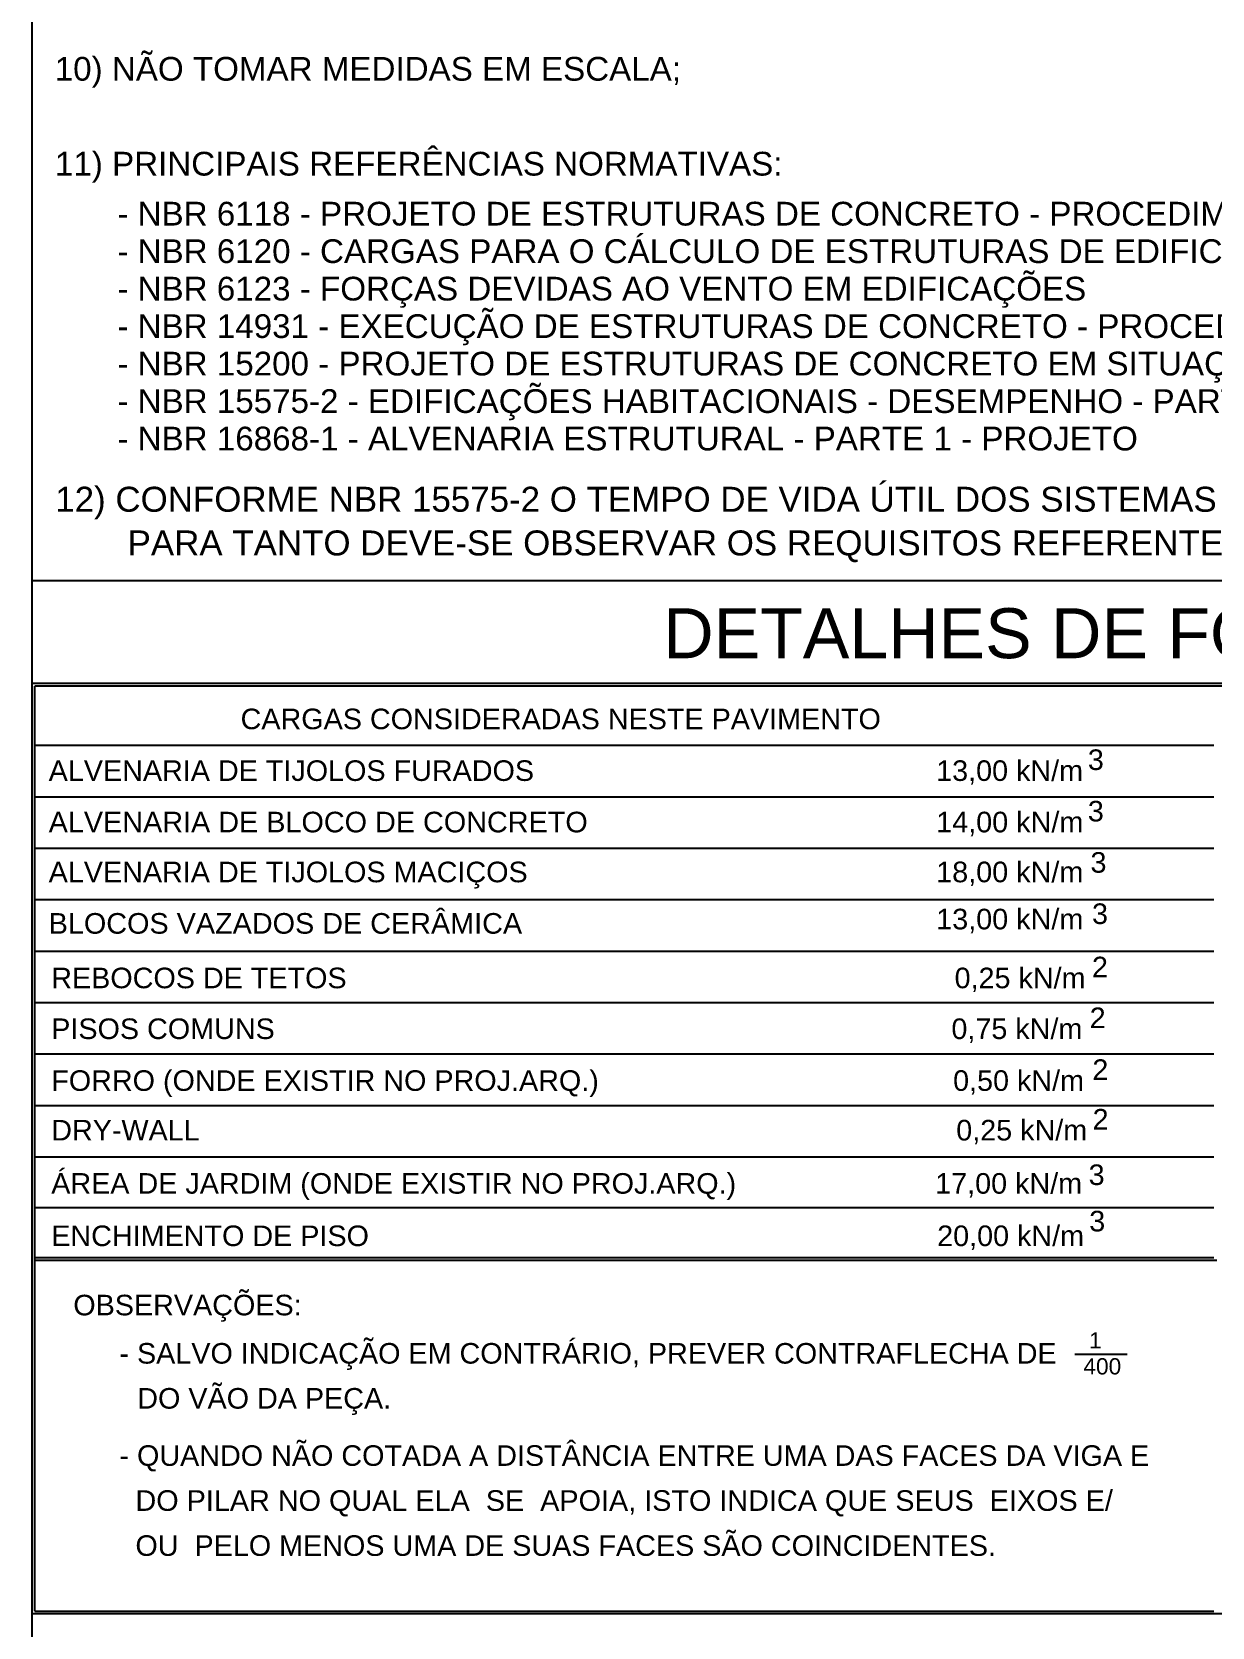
# Model space of a CAD drawing. Extents: x 0 to 119, y 0 to 84.
# Drawn here: x 100.4 to 109.85, y 51.02 to 63.79 of the extents above; entities that cross this region are included whole.
import ezdxf

# ---------------------------------------------------------------- set-up
doc = ezdxf.new("R2010")
doc.units = 0
doc.header["$MEASUREMENT"] = 0
doc.layers.add('3', color=7, linetype='CONTINUOUS')
doc.layers.add('40', color=7, linetype='CONTINUOUS')
doc.styles.add('TQS_ARIAL', font='arial.ttf')

msp = doc.modelspace()

# ---------------------------------------------------------------- linework, layer by layer
at = {"layer": '3', "color": 7, "linetype": 'Continuous'}
for p, q in [((100.4, 59.4), (117.9, 59.4)), ((100.41808, 59.4), (117.874596, 59.4)), ((117.9, 58.574661), (100.4, 58.574661)), ((117.9, 58.554074), (100.4206, 58.554074)), ((100.4206, 58.080576), (109.861166, 58.080576)), ((100.4206, 57.668838), (109.861166, 57.668838)), ((100.4206, 53.981173), (109.840579, 53.981173)), ((100.4206, 53.960586), (109.884501, 53.960586)), ((100.438667, 53.981173), (109.861166, 53.981173)), ((100.398169, 51.130866), (109.862321, 51.130866)), ((100.398169, 51.130866), (109.862321, 51.130866)), ((100.4206, 51.151452), (109.862321, 51.151452)), ((100.4206, 51.151452), (109.862321, 51.151452)), ((100.439822, 51.151452), (108.454407, 51.151452)), ((100.439822, 51.151452), (108.454407, 51.151452))]:
    msp.add_line(p, q, dxfattribs=at)
at = {"layer": '40', "linetype": 'Continuous'}
for p, q in [((100.4, 0.999998), (100.4, 83.099999)), ((100.4, 59.4), (117.9, 59.4)), ((100.41808, 59.4), (117.874596, 59.4)), ((100.4206, 51.151452), (100.4206, 58.554074)), ((100.4206, 57.2571), (109.861166, 57.2571)), ((100.4206, 56.845362), (109.861166, 56.845362)), ((100.4206, 56.433624), (109.861166, 56.433624)), ((100.4206, 56.021887), (109.861166, 56.021887)), ((100.4206, 55.610149), (109.861166, 55.610149)), ((100.4206, 55.198411), (109.861166, 55.198411)), ((100.4206, 54.786674), (109.861166, 54.786674)), ((100.4206, 54.380454), (109.861166, 54.380454)), ((108.749494, 53.208095), (109.166374, 53.208095)), ((100.419235, 51.130866), (117.9, 51.130866)), ((100.419235, 51.130866), (117.896338, 51.130866)), ((100.419235, 51.130866), (117.9, 51.130866)), ((100.419235, 51.130866), (117.896338, 51.130866))]:
    msp.add_line(p, q, dxfattribs=at)

# ---------------------------------------------------------------- texts
at = {"layer": '3', "color": 7, "linetype": 'Continuous', "style": 'TQS_ARIAL'}
for s, p in [(' 11) PRINCIPAIS REFERÊNCIAS NORMATIVAS:', (100.508785, 62.64102)), (' - NBR 6118 - PROJETO DE ESTRUTURAS DE CONCRETO - PROCEDIMENTO', (101.008785, 62.24102)), (' - NBR 6120 - CARGAS PARA O CÁLCULO DE ESTRUTURAS DE EDIFICAÇÕES', (101.008785, 61.94102)), (' - NBR 6123 - FORÇAS DEVIDAS AO VENTO EM EDIFICAÇÕES', (101.008785, 61.64102)), (' - NBR 14931 - EXECUÇÃO DE ESTRUTURAS DE CONCRETO - PROCEDIMENTO', (101.008785, 61.34102)), (' - NBR 15200 - PROJETO DE ESTRUTURAS DE CONCRETO EM SITUAÇÃO DE INCÊNDIO', (101.008785, 61.04102)), (' - NBR 15575-2 - EDIFICAÇÕES HABITACIONAIS - DESEMPENHO - PARTE 2: REQUISITOS PARA OS SISTEMAS ESTRUTURAIS', (101.008785, 60.74102)), (' - NBR 16868-1 - ALVENARIA ESTRUTURAL - PARTE 1 - PROJETO', (101.008785, 60.44102))]:
    msp.add_text(s, height=0.19, dxfattribs=at).set_placement(p)
at = {"layer": '40', "linetype": 'Continuous', "style": 'TQS_ARIAL'}
for s, height, p in [(' 10) NÃO TOMAR MEDIDAS EM ESCALA;', 0.19, (100.507213, 63.400484)), ('12) CONFORME NBR 15575-2 O TEMPO DE VIDA ÚTIL DOS SISTEMAS ESTRUTURAIS É DE 50 ANOS. ', 0.2, (100.585419, 59.950251)), ('PARA TANTO DEVE-SE OBSERVAR OS REQUISITOS REFERENTES À EXECUÇÃO E MANUTENÇÃO.', 0.2, (101.164559, 59.600505)), ('DETALHES DE FORMAS', 0.4, (105.45291, 58.777899)), ('CARGAS CONSIDERADAS NESTE PAVIMENTO', 0.164695, (102.069165, 58.209582)), (' 13,00 kN/m', 0.164695, (107.574046, 57.795731)), ('3', 0.164695, (108.852404, 57.883145)), ('ALVENARIA DE TIJOLOS FURADOS', 0.164695, (100.532517, 57.795731)), ('3', 0.164695, (108.852404, 57.471407)), ('ALVENARIA DE BLOCO DE CONCRETO', 0.165, (100.532517, 57.383993)), (' 14,00 kN/m', 0.165, (107.574046, 57.383993)), ('3', 0.164695, (108.873615, 57.06089)), ('ALVENARIA DE TIJOLOS MACIÇOS', 0.164695, (100.532517, 56.984579)), (' 18,00 kN/m', 0.165, (107.574046, 56.984579)), ('BLOCOS VAZADOS DE CERÂMICA', 0.165, (100.532517, 56.572841)), (' 13,00 kN/m', 0.165, (107.574046, 56.607474)), ('3', 0.164695, (108.885768, 56.650535)), ('0,25 kN/m', 0.164695, (107.785529, 56.136286)), ('2', 0.164695, (108.885371, 56.22368)), ('REBOCOS DE TETOS', 0.164695, (100.553104, 56.136286)), ('2', 0.164695, (108.867012, 55.817086)), ('PISOS COMUNS', 0.164695, (100.553104, 55.729672)), ('0,75 kN/m', 0.164695, (107.760158, 55.729672)), ('2', 0.164695, (108.888591, 55.402308)), ('FORRO (ONDE EXISTIR NO PROJ.ARQ.)', 0.164695, (100.553104, 55.314894)), ('0,50 kN/m', 0.164695, (107.773585, 55.314894)), ('2', 0.164695, (108.890383, 55.005338)), ('DRY-WALL', 0.164695, (100.553104, 54.917924)), ('0,25 kN/m', 0.164695, (107.798779, 54.917924)), ('ÁREA DE JARDIM (ONDE EXISTIR NO PROJ.ARQ.)', 0.164695, (100.553104, 54.491782)), (' 17,00 kN/m', 0.164695, (107.566265, 54.491782)), ('3', 0.164695, (108.858749, 54.561096)), ('3', 0.164695, (108.863628, 54.190041)), ('ENCHIMENTO DE PISO', 0.164695, (100.553104, 54.072354)), (' 20,00 kN/m', 0.164695, (107.582014, 54.072354)), ('OBSERVAÇÕES:', 0.164695, (100.729636, 53.518025)), (' 1', 0.13, (108.811737, 53.253028)), ('- SALVO INDICAÇÃO EM CONTRÁRIO, PREVER CONTRAFLECHA DE', 0.164695, (101.099237, 53.131761)), ('400', 0.13, (108.816562, 53.04513)), ('DO VÃO DA PEÇA.', 0.164695, (101.241844, 52.771494)), ('- QUANDO NÃO COTADA A DISTÂNCIA ENTRE UMA DAS FACES DA VIGA E', 0.164695, (101.099237, 52.313436)), ('  DO PILAR NO QUAL ELA  SE  APOIA, ISTO INDICA QUE SEUS  EIXOS E/', 0.165, (101.099237, 51.953166)), ('  OU  PELO MENOS UMA DE SUAS FACES SÃO COINCIDENTES.', 0.164695, (101.099237, 51.592895))]:
    msp.add_text(s, height=height, dxfattribs=at).set_placement(p)

doc.saveas('drawing.dxf')
